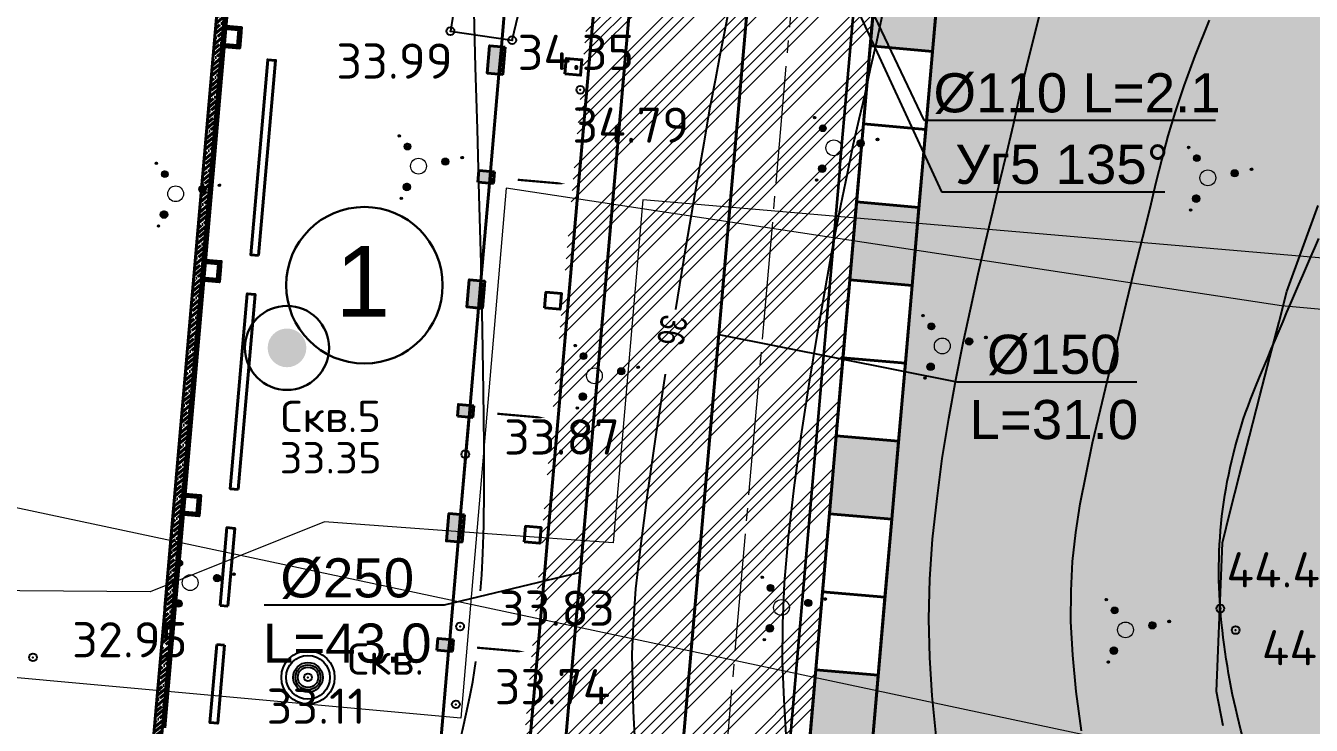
# Model space of a CAD drawing. Extents: x 8328 to 1441992, y -7354 to 642460.
# Drawn here: x 1441907.98 to 1441940.84, y 642261.74 to 642279.61 of the extents above; entities that cross this region are included whole.
import ezdxf
from ezdxf import colors
from ezdxf.entities.mleader import LeaderData, LeaderLine
from ezdxf.math import Vec2, Vec3

# ---------------------------------------------------------------- set-up
doc = ezdxf.new("R2010")
doc.units = 0
doc.header["$MEASUREMENT"] = 0
doc.header["$PDMODE"] = 32
doc.header["$PDSIZE"] = 0.2
doc.linetypes.add('CENTER', pattern=[20, 15, -1.7, 1.6, -1.7])
doc.linetypes.add('CONTI', pattern=[0])
for name, color, linetype, lineweight in [('01 - здание', 1, 'Continuous', 40), ('01-Контур', 1, 'Continuous', 40), ('02-Проезд', 5, 'Continuous', 35), ('10-Газон', 80, 'Continuous', 35), ('10-Подп.Стенка', 35, 'Continuous', 40), ('11-Штрих-тротуар', 40, 'Continuous', 15), ('19-вода', 5, 'Continuous', 40), ('19-дренаж', 6, 'Continuous', 40), ('19-канальяК1', 25, 'Continuous', 40), ('19-скважины', 7, 'Continuous', 30)]:
    doc.layers.add(name, color=color, linetype=linetype, lineweight=lineweight)
for name, color, linetype in [('GOR_BDEFAULT', 212, 'CONTI'), ('PI_OTD', 172, 'CONTI'), ('PI_OTDEFAULT', 172, 'CONTI'), ('PI_STDEFAULT', 6, 'CONTI'), ('Скв', 7, 'Continuous')]:
    doc.layers.add(name, color=color, linetype=linetype)
doc.styles.add('2_0-Ариел', font='arial.ttf', dxfattribs={"height": 2})
doc.styles.add('SHRFT', font='TXT', dxfattribs={"width": 0.9})
doc.styles.get("Standard").update_dxf_attribs({"font": 'txt.shx'})
doc.styles.add('ГП-ариель', font='arial.ttf')
doc.linetypes.add('Дренаж-Д', pattern='A,20,-4,["Д",Standard,S=2,R=0,X=-2,Y=-1],-2.3', length=26.3)
doc.linetypes.add('Каналья-К1', pattern='A,20,-4,["К1",Standard,S=2,R=0,X=-2,Y=-1],-2.3', length=26.3)
doc.linetypes.add('КЛ-6kB', pattern='A,8,-1,[131,ltypeshp.shx,S=0.75,R=90,X=0.75,Y=-0.75],0.25,[131,ltypeshp.shx,S=0.5625,R=90,X=1.57,Y=-0.56],-1,8,[131,ltypeshp.shx,S=0.5625,R=-90,X=-1.57,Y=0.56],0.25,[131,ltypeshp.shx,S=0.75,R=-90,X=-0.75,Y=0.75]', length=18.5)
doc.linetypes.add('Лоток', pattern='A,10,["V",Standard,S=1.5,R=90,X=0,Y=-0.75],0', length=10)
pattern_1 = [(45, (1411.03127, -1534.55234), (-0.134703842, 0.134703842), []), (45, (1411.16598, -1534.55234), (-0.134703842, 0.134703842), [0.238125, -0.047625, 0, -0.047625])]

# ---------------------------------------------------------------- blocks, each defined once
blk = doc.blocks.new('Прокуратура_v1')
at = {"layer": '01 - здание', "lineweight": -2, "ltscale": 100}
h = blk.add_hatch(dxfattribs=at)
h.set_pattern_fill('ANSI35', color=256, scale=0.03)
h.set_pattern_definition(pattern_1)
h.paths.add_polyline_path([(-0.19, -3.49), (-0.49, -3.49), (-0.49, -3.79), (-0.19, -3.79)])
h.paths.add_polyline_path([(-0.19, -4.59), (-0.49, -4.59), (-0.49, -9.49), (-0.19, -9.49)])
h.paths.add_polyline_path([(-0.19, -9.49), (-0.49, -9.49), (-0.49, -9.84), (-0.19, -9.84)])
h.paths.add_polyline_path([(-0.19, -12.34), (-0.49, -12.34), (-0.49, -12.64), (-0.19, -12.64)])
h.paths.add_polyline_path([(-0.19, -15.14), (-0.49, -15.14), (-0.49, -15.49), (-0.19, -15.49)])
h.paths.add_polyline_path([(-0.19, -15.49), (-0.49, -15.49), (-0.49, -15.84), (-0.19, -15.84)])
h.paths.add_polyline_path([(-0.19, -18.34), (-0.49, -18.34), (-0.49, -18.64), (-0.19, -18.64)])
h.paths.add_polyline_path([(-0.19, -21.14), (-0.49, -21.14), (-0.49, -21.49), (-0.19, -21.49)])
h.paths.add_polyline_path([(-0.19, -21.49), (-0.49, -21.49), (-0.49, -21.84), (-0.19, -21.84)])
h.paths.add_polyline_path([(-0.19, -24.34), (-0.49, -24.34), (-0.49, -24.64), (-0.19, -24.64)])
h.paths.add_polyline_path([(-0.19, -27.14), (-0.49, -27.14), (-0.49, -27.49), (-0.19, -27.49)])
h.paths.add_polyline_path([(-0.19, -27.49), (-0.49, -27.49), (-0.49, -27.84), (-0.19, -27.84)])
h.paths.add_polyline_path([(-0.19, -30.34), (-0.49, -30.34), (-0.49, -30.64), (-0.19, -30.64)])
h.paths.add_polyline_path([(-0.19, -33.14), (-0.49, -33.14), (-0.49, -33.49), (-0.19, -33.49)])
h.paths.add_polyline_path([(-0.19, -33.49), (-0.49, -33.49), (-0.49, -33.84), (-0.19, -33.84)])
h.paths.add_polyline_path([(-0.19, -36.34), (-0.49, -36.34), (-0.49, -36.64), (-0.19, -36.64)])
h.paths.add_polyline_path([(-0.19, -39.14), (-0.49, -39.14), (-0.49, -39.49), (-0.19, -39.49)])
h.paths.add_polyline_path([(-0.19, -39.49), (-0.49, -39.49), (-0.49, -39.69), (-0.19, -39.69)])
h = blk.add_hatch(dxfattribs=at)
h.set_pattern_fill('ANSI35', color=256, scale=0.03)
h.set_pattern_definition(pattern_1)
h.paths.add_polyline_path([(-7.31, -15.49), (-7.51, -15.49), (-7.51, -21.49), (-7.31, -21.49), (-7.31, -21.29)])
h.paths.add_polyline_path([(-7.31, -9.49), (-7.51, -9.49), (-7.51, -15.49), (-7.31, -15.49), (-7.31, -15.29)])
h.paths.add_polyline_path([(-7.11, -8.39), (-7.51, -8.39), (-7.51, -9.49), (-7.31, -9.49), (-7.31, -9.29), (-7.31, -8.59), (-7.11, -8.59)])
h.paths.add_polyline_path([(-6.21, -8.39), (-6.564, -8.39), (-6.501, -8.59), (-6.21, -8.59)])
h.paths.add_polyline_path([(-6.564, -8.39), (-7.11, -8.39), (-7.11, -8.59), (-6.501, -8.59)])
h.paths.add_polyline_path([(-4.225, -8.39), (-5.21, -8.39), (-5.21, -8.59), (-4.208, -8.59)])
h.paths.add_polyline_path([(-0.71, -8.39), (-4.225, -8.39), (-4.208, -8.59), (-0.71, -8.59)])
h.paths.add_polyline_path([(-0.49, -8.39), (-0.71, -8.39), (-0.71, -8.59), (-0.49, -8.59)])
h = blk.add_hatch(dxfattribs=at)
h.set_pattern_fill('ANSI37', color=256, scale=0.03)
h.set_pattern_definition([(45, (1452.38544, -901.835), (-0.067351921, 0.067351921), []), (135, (1452.38544, -901.835), (-0.067351921, -0.067351921), [])])
h.paths.add_polyline_path([(-0.09, -12.34), (-0.19, -12.34), (-0.19, -12.64), (-0.09, -12.64)])
h.paths.add_polyline_path([(-0.09, -15.14), (-0.19, -15.14), (-0.19, -15.49), (-0.09, -15.49)])
h.paths.add_polyline_path([(-0.09, -15.49), (-0.19, -15.49), (-0.19, -15.84), (-0.09, -15.84)])
h.paths.add_polyline_path([(-0.09, -18.34), (-0.19, -18.34), (-0.19, -18.64), (-0.09, -18.64)])
h.paths.add_polyline_path([(-0.09, -21.14), (-0.19, -21.14), (-0.19, -21.49), (-0.09, -21.49)])
h.paths.add_polyline_path([(-0.09, -21.49), (-0.19, -21.49), (-0.19, -21.84), (-0.09, -21.84)])
h.paths.add_polyline_path([(-0.09, -24.34), (-0.19, -24.34), (-0.19, -24.64), (-0.09, -24.64)])
h.paths.add_polyline_path([(-0.09, -27.14), (-0.19, -27.14), (-0.19, -27.49), (-0.09, -27.49)])
h.paths.add_polyline_path([(-0.09, -27.49), (-0.19, -27.49), (-0.19, -27.84), (-0.09, -27.84)])
h.paths.add_polyline_path([(-0.09, -30.34), (-0.19, -30.34), (-0.19, -30.64), (-0.09, -30.64)])
h.paths.add_polyline_path([(-0.09, -33.14), (-0.19, -33.14), (-0.19, -33.49), (-0.09, -33.49)])
h.paths.add_polyline_path([(-0.09, -33.49), (-0.19, -33.49), (-0.19, -33.84), (-0.09, -33.84)])
h.paths.add_polyline_path([(-0.09, -36.34), (-0.19, -36.34), (-0.19, -36.64), (-0.09, -36.64)])
h.paths.add_polyline_path([(-0.09, -39.14), (-0.19, -39.14), (-0.19, -39.49), (-0.09, -39.49)])
h = blk.add_hatch(dxfattribs=at)
h.set_pattern_fill('ANSI35', color=256, scale=0.03)
h.set_pattern_definition(pattern_1)
h.paths.add_polyline_path([(-7.31, -21.49), (-7.51, -21.49), (-7.51, -27.49), (-7.31, -27.49), (-7.31, -27.29)])
h = blk.add_hatch(dxfattribs=at)
h.set_pattern_fill('ANSI35', color=256, scale=0.03)
h.set_pattern_definition(pattern_1)
h.paths.add_polyline_path([(-7.31, -27.49), (-7.51, -27.49), (-7.51, -33.49), (-7.31, -33.49), (-7.31, -33.29)])
h = blk.add_hatch(dxfattribs=at)
h.set_pattern_fill('ANSI35', color=256, scale=0.03)
h.set_pattern_definition(pattern_1)
h.paths.add_polyline_path([(-7.11, -39.69), (-7.31, -39.69), (-7.31, -39.49), (-7.51, -39.49), (-7.51, -39.89), (-7.11, -39.89)])
h.paths.add_polyline_path([(-7.31, -33.69), (-7.31, -33.49), (-7.51, -33.49), (-7.51, -36.159), (-7.51, -39.49), (-7.31, -39.49), (-7.31, -39.29)])
h.paths.add_polyline_path([(-3.721, -39.69), (-4.71, -39.69), (-7.11, -39.69), (-7.11, -39.89), (-4.71, -39.89), (-4.71, -41.6), (-4.395, -41.6), (-4.395, -41.4), (-4.51, -41.4), (-4.51, -39.89), (-3.65, -39.89)])
h.paths.add_polyline_path([(-2.81, -39.89), (-2.519, -39.89), (-2.591, -39.69), (-3.721, -39.69), (-3.65, -39.89), (-3.01, -39.89), (-3.01, -41.4), (-3.465, -41.4), (-3.465, -41.6), (-2.435, -41.6), (-2.435, -41.4), (-2.81, -41.4)])
h.paths.add_polyline_path([(0.04, -39.69), (-0.19, -39.69), (-0.71, -39.69), (-0.71, -39.89), (-0.16, -39.89), (-0.16, -41.4), (-0.71, -41.4), (-0.71, -41.6), (-0.39, -41.6), (-0.39, -42.4), (-0.19, -42.4), (-0.19, -41.6), (0.04, -41.6)])
h.paths.add_polyline_path([(-0.71, -41.4), (-1.085, -41.4), (-1.085, -41.6), (-0.71, -41.6)])
h.paths.add_polyline_path([(-3.323, -40.948), (-2.838, -40.948), (-2.838, -40.648), (-3.323, -40.648)], flags=25)
at = {"layer": '01 - здание', "ltscale": 100}
for p, q in [((-7.51, -36.159), (-7.51, -8.39)), ((2.08, -39.89), (2.08, -9.09)), ((-7.247, -9.69), (-7.247, -39.227)), ((-0.49, -21.84), (-0.49, -21.14)), ((-0.49, -21.14), (-0.09, -21.14)), ((-0.09, -21.84), (-0.09, -21.14)), ((-0.49, -21.84), (-0.09, -21.84)), ((-0.49, -24.64), (-0.49, -24.34)), ((-0.49, -24.34), (-0.09, -24.34)), ((-0.49, -24.64), (-0.09, -24.64)), ((-0.49, -24.64), (-0.09, -24.64)), ((-0.09, -24.64), (-0.09, -24.34)), ((-0.49, -27.84), (-0.49, -27.14)), ((-0.49, -27.14), (-0.09, -27.14)), ((-0.09, -27.84), (-0.09, -27.14)), ((-0.49, -27.84), (-0.09, -27.84)), ((-0.49, -30.64), (-0.49, -30.34)), ((-0.49, -30.34), (-0.09, -30.34)), ((-0.09, -30.64), (-0.09, -30.34)), ((-0.49, -30.64), (-0.09, -30.64)), ((-0.49, -30.64), (-0.09, -30.64)), ((-0.49, -33.84), (-0.49, -33.14)), ((-0.49, -33.14), (-0.09, -33.14)), ((-0.09, -33.84), (-0.09, -33.14)), ((-7.51, -39.89), (-7.51, -33.49)), ((-0.49, -33.84), (-0.09, -33.84)), ((-0.49, -36.34), (-0.09, -36.34)), ((-0.09, -36.64), (-0.09, -36.34)), ((-0.49, -36.64), (-0.09, -36.64)), ((-0.49, -36.64), (-0.09, -36.64))]:
    blk.add_line(p, q, dxfattribs=at)
at = {"layer": '01 - здание', "lineweight": -2, "ltscale": 100}
for p, q in [((-7.31, -36.159), (-7.31, -8.59)), ((-0.19, -18.64), (-0.19, -21.14)), ((-0.19, -21.84), (-0.19, -21.14)), ((-0.19, -21.84), (-0.19, -24.34)), ((-0.19, -21.84), (-0.19, -24.34)), ((-0.19, -24.64), (-0.19, -24.34)), ((-0.19, -24.64), (-0.19, -27.14)), ((-0.19, -27.84), (-0.19, -27.14)), ((-0.19, -27.84), (-0.19, -30.34)), ((-0.19, -27.84), (-0.19, -30.34)), ((-0.19, -30.64), (-0.19, -30.34)), ((-0.19, -30.59), (-0.19, -33.14)), ((-0.19, -30.64), (-0.19, -33.14)), ((-0.19, -33.84), (-0.19, -33.14)), ((-7.31, -39.69), (-7.31, -33.69)), ((-0.19, -33.84), (-0.19, -36.34)), ((-0.19, -33.84), (-0.19, -36.34)), ((-6.11, -35.99), (-5.91, -35.99)), ((-0.49, -36.64), (-0.49, -36.34)), ((-0.19, -36.64), (-0.19, -36.34)), ((-0.19, -36.64), (-0.19, -39.14)), ((-6.11, -36.99), (-5.91, -36.99))]:
    blk.add_line(p, q, dxfattribs=at)
at = {"layer": '01 - здание', "ltscale": 100}
for points in [[(-7.31, -21.69), (-7.31, -21.29), (-6.91, -21.29), (-6.91, -21.69), (-7.31, -21.69)], [(-7.247, -21.227), (-6.847, -21.227), (-6.847, -21.627)], [(-7.247, -21.753), (-6.847, -21.753), (-6.847, -21.353)], [(1.49, -21.69), (1.49, -21.29), (1.89, -21.29), (1.89, -21.69), (1.49, -21.69)], [(-7.247, -27.227), (-6.847, -27.227), (-6.847, -27.627)], [(-7.31, -27.69), (-7.31, -27.29), (-6.91, -27.29), (-6.91, -27.69), (-7.31, -27.69)], [(-7.247, -27.753), (-6.847, -27.753), (-6.847, -27.353)], [(1.49, -27.69), (1.49, -27.29), (1.89, -27.29), (1.89, -27.69), (1.49, -27.69)], [(-7.31, -33.69), (-7.31, -33.29), (-6.91, -33.29), (-6.91, -33.69), (-7.31, -33.69)], [(-7.247, -33.227), (-6.847, -33.227), (-6.847, -33.627)], [(-7.247, -33.753), (-6.847, -33.753), (-6.847, -33.353)], [(1.49, -33.69), (1.49, -33.29), (1.89, -33.29), (1.89, -33.69), (1.49, -33.69)]]:
    blk.add_lwpolyline(points, dxfattribs=at)
for points in [[(-0.19, -21.84), (-0.49, -21.84), (-0.49, -21.14), (-0.19, -21.14)], [(-0.49, -24.64), (-0.19, -24.64), (-0.19, -24.34), (-0.49, -24.34)], [(-0.19, -27.84), (-0.49, -27.84), (-0.49, -27.14), (-0.19, -27.14)], [(-0.49, -30.64), (-0.19, -30.64), (-0.19, -30.34), (-0.49, -30.34)], [(-0.19, -33.84), (-0.49, -33.84), (-0.49, -33.14), (-0.19, -33.14)], [(-0.49, -36.64), (-0.19, -36.64), (-0.19, -36.34), (-0.49, -36.34)]]:
    blk.add_lwpolyline(points, close=True, dxfattribs=at)
at = {"layer": '01 - здание', "lineweight": -2, "ltscale": 100}
for points in [[(-5.91, -26.99), (-6.11, -26.99), (-6.11, -21.99), (-5.91, -21.99)], [(-5.91, -32.99), (-6.11, -32.99), (-6.11, -27.99), (-5.91, -27.99)]]:
    blk.add_lwpolyline(points, close=True, dxfattribs=at)
for points in [[(-6.11, -35.99), (-6.11, -33.99), (-5.91, -33.99), (-5.91, -35.99)], [(-5.91, -36.99), (-5.91, -38.99), (-6.11, -38.99), (-6.11, -36.99)]]:
    blk.add_lwpolyline(points, dxfattribs=at)
blk = doc.blocks.new('_None')
blk = doc.blocks.new('A$C1F28701B')
at = {"color": 7}
for radius in [0.68, 0.56, 0.38, 0.32, 0.26]:
    blk.add_circle((0, 0), radius, dxfattribs=at)
blk = doc.blocks.new('A$C53CB0419')
at = {"lineweight": 9}
for centre, radius in [((-0.491, 0.774), 0.03), ((-0.492, 0.779), 0.0248), ((-0.495, 0.784), 0.0194), ((-0.497, 0.789), 0.0145), ((-0.5, 0.794), 0.00807), ((-0.279, 0.5), 0.0852), ((-0.281, 0.51), 0.0751), ((-0.284, 0.518), 0.0662), ((-0.287, 0.527), 0.0572), ((-0.289, 0.536), 0.0483), ((-0.291, 0.545), 0.0387), ((-0.292, 0.555), 0.0288), ((-0.293, 0.562), 0.0218), ((-0.297, 0.57), 0.0134), ((0, 0), 0.202), ((0.686, 0.115), 0.0918), ((0.685, 0.124), 0.0829), ((0.681, 0.13), 0.0756), ((0.678, 0.138), 0.0669), ((0.675, 0.147), 0.058), ((0.673, 0.156), 0.0489), ((0.672, 0.165), 0.0401), ((0.671, 0.174), 0.0314), ((0.67, 0.181), 0.0246), ((0.667, 0.188), 0.0173), ((0.664, 0.193), 0.0107), ((1.116, 0.216), 0.0329), ((1.122, 0.22), 0.0269), ((1.126, 0.225), 0.0199), ((1.133, 0.229), 0.0139), ((1.135, 0.234), 0.00789), ((-0.298, -0.533), 0.0949), ((-0.297, -0.522), 0.0842), ((-0.295, -0.512), 0.0745), ((-0.297, -0.502), 0.0645), ((-0.296, -0.493), 0.0548), ((-0.295, -0.483), 0.0452), ((-0.294, -0.475), 0.0377), ((-0.293, -0.466), 0.0294), ((-0.295, -0.459), 0.0222), ((-0.299, -0.452), 0.0145), ((-0.439, -0.82), 0.0296), ((-0.444, -0.825), 0.0228), ((-0.448, -0.829), 0.0172), ((-0.452, -0.832), 0.0122), ((-0.456, -0.835), 0.00717)]:
    blk.add_circle(centre, radius, dxfattribs=at)

msp = doc.modelspace()

# ---------------------------------------------------------------- hatches: boundary and pattern name
at = {"layer": '10-Газон', "linetype": 'Continuous', "lineweight": 15}
h = msp.add_hatch(dxfattribs=at)
h.set_pattern_fill('GOST_GLASS', color=256, scale=0.1, style=0)
h.set_pattern_definition([(45, (0, 0), (0.84852813742, -1e-16), [0.5, -0.7]), (45, (0.21213, 0), (0.84852813742, -1e-16), [0.2, -1]), (45, (0, 0.21213), (0.84852813742, -1e-16), [0.2, -1])])
h.paths.add_polyline_path([(1441936.029, 642334.742), (1441926.385, 642224.162), (1441924.791, 642224.301), (1441924.958, 642226.214), (1441909.019, 642227.604), (1441909.131, 642228.899), (1441902.157, 642229.507), (1441899.233, 642227.702), (1441905.256, 642222.453), (1441912.693, 642216.35), (1441947.899, 642215.862), (1441947.42, 642256.418), (1441949.219, 642283.982), (1441952.246, 642307.83), (1441956.586, 642342.557), (1441956.921, 642350.939), (1441956.552, 642357.05), (1441953.469, 642359.561), (1441934.165, 642360.189), (1441934.288, 642372.408), (1441935.251, 642373.181), (1441935.304, 642377.314), (1441930.542, 642377.203), (1441914.858, 642378.578), (1441898.221, 642379.285), (1441891.893, 642355.245), (1441892.76, 642352.36), (1441892.081, 642348.153), (1441890.46, 642337.414), (1441894.119, 642339.903), (1441916.329, 642334.453), (1441916.382, 642335.05), (1441934.314, 642333.486), (1441934.435, 642334.881)])
h = msp.add_hatch(dxfattribs=at)
h.set_pattern_fill('CROSS', color=256, scale=2.5, style=0)
edge = h.paths.add_edge_path()
edge.add_arc((1441893.815, 642336.416), 3.5, 85.0154, 175.0154)
edge.add_line((1441890.328, 642336.72), (1441886.271, 642290.197))
edge.add_line((1441886.271, 642290.197), (1441888.089, 642288.031))
edge.add_line((1441888.089, 642288.031), (1441884.718, 642249.377))
edge.add_line((1441884.718, 642249.377), (1441883.793, 642238.777))
edge.add_line((1441883.793, 642238.777), (1441868.215, 642227.571))
edge.add_line((1441868.215, 642227.571), (1441887.098, 642236.383))
edge.add_line((1441887.098, 642236.383), (1441888.205, 642249.073))
edge.add_line((1441888.205, 642249.073), (1441891.75, 642289.719))
edge.add_line((1441891.75, 642289.719), (1441889.757, 642289.893))
edge.add_line((1441889.757, 642289.893), (1441893.815, 642336.416))
edge.add_line((1441893.815, 642336.416), (1441916.329, 642334.453))
edge.add_line((1441916.329, 642334.453), (1441894.119, 642339.903))
h = msp.add_hatch(dxfattribs=at)
h.set_pattern_fill('AR-CONC', color=256, scale=0.1, style=0)
h.set_pattern_definition([(50, (-17.4024, 15.6914), (0.7172601826, -0.06275213498), [0.075, -0.825]), (355, (-17.4024, 15.6914), (-0.1387513336, 0.7521921337), [0.06, -0.66]), (100.45144446, (-17.34266, 15.6862), (0.57850884673, 0.68943999097), [0.063740192, -0.701142112]), (46.1842, (-17.4024, 15.8914), (1.06724133067, -0.1655192808), [0.1125, -1.2375]), (96.63563549, (-17.3135, 15.8776), (0.9346619457, 0.9741186008), [0.095610342, -1.05171376]), (351.18416399, (-17.4024, 15.8914), (0.93466194505, 0.9741186003), [0.09, -0.990000001]), (21, (-17.3024, 15.8414), (0.59690705212, -0.40261889067), [0.075, -0.825]), (326, (-17.3024, 15.8414), (0.24331533192, 0.72515004505), [0.06, -0.66]), (71.45144474, (-17.2527, 15.80784), (0.84022237673, 0.3225311528), [0.06374019, -0.701142112]), (37.5, (-17.40243, 15.6914), (0.012159855317, 0.33289385383), [0, -0.652, 0, -0.67, 0, -0.6625]), (7.5, (-17.40243, 15.6914), (0.26306953744, 0.39441171188), [0, -0.382, 0, -0.637, 0, -0.2525]), (327.5, (-17.62543, 15.6914), (0.533822436172, -0.022554871734), [0, -0.25, 0, -0.78, 0, -1.035]), (317.5, (-17.72543, 15.6914), (0.58318616934, 0.10010498233), [0, -0.325, 0, -0.518, 0, -0.735])])
edge = h.paths.add_edge_path()
edge.add_arc((1441911.69, 642291.99), 5.011, 86.5355, 180.5694)
edge.add_line((1441906.679, 642291.94), (1441904.219, 642263.737))
edge.add_line((1441904.219, 642263.737), (1441902.474, 642266.51))
edge.add_line((1441902.474, 642266.51), (1441902.908, 642271.491))
edge.add_line((1441902.908, 642271.491), (1441901.912, 642271.577))
edge.add_line((1441901.912, 642271.577), (1441900.44, 642294.984))
edge.add_line((1441900.44, 642294.984), (1441901.138, 642297.938))
edge.add_line((1441901.138, 642297.938), (1441911.992, 642296.992))
at = {"layer": '10-Подп.Стенка'}
h = msp.add_hatch(color=256, dxfattribs=at)
h.dxf.hatch_style = 1
h.paths.add_polyline_path([(1441931.163, 642278.954), (1441929.569, 642279.093), (1441929.743, 642281.085), (1441931.337, 642280.946)])
h = msp.add_hatch(color=256, dxfattribs=at)
h.dxf.hatch_style = 1
h.paths.add_polyline_path([(1441930.642, 642272.976), (1441929.048, 642273.116), (1441929.222, 642275.108), (1441930.816, 642274.969)])
h = msp.add_hatch(color=256, dxfattribs=at)
h.dxf.hatch_style = 1
h.paths.add_polyline_path([(1441930.121, 642266.999), (1441928.527, 642267.138), (1441928.701, 642269.131), (1441930.295, 642268.992)])
h = msp.add_hatch(color=256, dxfattribs=at)
h.dxf.hatch_style = 1
h.paths.add_polyline_path([(1441929.599, 642261.022), (1441928.006, 642261.161), (1441928.179, 642263.153), (1441929.773, 642263.014)])
at = {"layer": '11-Штрих-тротуар', "linetype": 'Continuous', "lineweight": 15}
h = msp.add_hatch(dxfattribs=at)
h.set_pattern_fill('ANSI34', color=41, scale=1.5, angle=-6.5e-14, style=0)
edge = h.paths.add_edge_path()
edge.add_arc((1441894.001, 642234.737), 5, -2.6747, 63.0719, ccw=False)
edge.add_arc((1441894.177, 642235.839), 5, 265.0154, 344.5121, ccw=False)
edge.add_arc((1441890.249, 642219.696), 11.695, 42.4224, 72.6202, ccw=False)
edge.add_arc((1441894.177, 642235.839), 9.5, 299.6898, 338.1196)
edge.add_arc((1441907.632, 642230.435), 5, 87.1274, 158.1196, ccw=False)
edge.add_arc((1441907.733, 642232.432), 3, -4.9846, 87.1274, ccw=False)
edge.add_line((1441910.721, 642232.172), (1441910.452, 642229.085))
edge.add_line((1441910.452, 642229.085), (1441925.097, 642227.808))
edge.add_line((1441925.097, 642227.808), (1441932.065, 642307.709))
edge.add_line((1441932.065, 642307.709), (1441928.778, 642307.996))
edge.add_line((1441928.778, 642307.996), (1441917.588, 642309.75))
edge.add_line((1441917.588, 642309.75), (1441908.622, 642310.532))
edge.add_line((1441908.622, 642310.532), (1441911.943, 642306.026))
edge.add_line((1441911.943, 642306.026), (1441921.606, 642305.183))
edge.add_arc((1441921.085, 642299.206), 6, -4.9846, 85.0154, ccw=False)
edge.add_line((1441927.062, 642298.685), (1441926.568, 642293.016))
edge.add_arc((1441923.579, 642293.277), 3, 265.0154, 355.0154, ccw=False)
edge.add_line((1441923.319, 642290.288), (1441923.249, 642290.294))
edge.add_line((1441923.249, 642290.294), (1441920.677, 642260.806))
edge.add_line((1441920.677, 642260.806), (1441920.747, 642260.8))
edge.add_arc((1441920.486, 642257.812), 3, -4.9846, 85.0154, ccw=False)
edge.add_line((1441923.475, 642257.551), (1441922.502, 642246.403))
edge.add_arc((1441916.525, 642246.925), 6, 265.0154, 355.0154, ccw=False)
edge.add_line((1441916.004, 642240.947), (1441900.363, 642242.312))
edge.add_arc((1441900.885, 642248.289), 6, 175.0154, 265.0154, ccw=False)
edge.add_line((1441894.907, 642248.81), (1441898.946, 642295.114))
edge.add_line((1441898.946, 642295.114), (1441894.762, 642295.479))
edge.add_line((1441894.762, 642295.479), (1441890.723, 642249.175))
edge.add_arc((1441900.885, 642248.289), 10.2, 175.0154, 243.072)
h = msp.add_hatch(dxfattribs=at)
h.set_pattern_fill('AR-B88', color=13, scale=0.075, angle=175, style=0)
edge = h.paths.add_edge_path()
edge.add_line((1441921.606, 642305.183), (1441913.039, 642305.931))
edge.add_arc((1441910.972, 642294.034), 12.074, 80.143, 174.8692)
edge.add_line((1441898.946, 642295.114), (1441895.251, 642252.755))
edge.add_line((1441895.251, 642252.755), (1441896.746, 642252.625))
edge.add_line((1441896.746, 642252.625), (1441900.44, 642294.984))
edge.add_arc((1441910.9, 642294.072), 10.5, 158.3924, 175.0151, ccw=False)
edge.add_line((1441901.138, 642297.938), (1441912.873, 642296.891))
edge.add_line((1441912.873, 642296.891), (1441913.526, 642304.382))
edge.add_line((1441913.526, 642304.382), (1441921.476, 642303.689))
edge.add_arc((1441921.085, 642299.206), 4.5, -4.9846, 85.0154, ccw=False)
edge.add_line((1441925.568, 642298.815), (1441924.848, 642290.558))
edge.add_arc((1441923.579, 642293.277), 3, 295.0154, 355.0154)
edge.add_line((1441926.568, 642293.016), (1441927.062, 642298.685))
edge.add_arc((1441921.085, 642299.206), 6, 355.0154, 445.0154)
h = msp.add_hatch(dxfattribs=at)
h.set_pattern_fill('AR-HBONE', color=40, scale=0.1, style=0)
h.set_pattern_definition([(45, (2.4598, 28.20294), (0, 0.56568542495), [1.2, -0.4]), (135, (2.74263, 28.48578), (0, 0.56568542495), [1.2, -0.4])])
edge = h.paths.add_edge_path()
edge.add_line((1441906.471, 642289.549), (1441907.487, 642289.461))
edge.add_line((1441907.487, 642289.461), (1441907.675, 642291.853))
edge.add_line((1441907.675, 642291.853), (1441907.808, 642293.147))
edge.add_line((1441907.808, 642293.147), (1441907.819, 642293.146))
edge.add_line((1441907.819, 642293.146), (1441908.023, 642293.748))
edge.add_line((1441908.023, 642293.748), (1441908.32, 642294.356))
edge.add_line((1441908.32, 642294.356), (1441908.66, 642294.855))
edge.add_line((1441908.66, 642294.855), (1441909.08, 642295.331))
edge.add_line((1441909.08, 642295.331), (1441909.692, 642295.913))
edge.add_line((1441909.692, 642295.913), (1441910.383, 642296.333))
edge.add_line((1441910.383, 642296.333), (1441911.167, 642296.661))
edge.add_line((1441911.167, 642296.661), (1441911.771, 642296.834))
edge.add_line((1441911.771, 642296.834), (1441912.307, 642296.939))
edge.add_line((1441912.307, 642296.939), (1441912.87, 642296.929))
edge.add_line((1441912.87, 642296.929), (1441912.257, 642296.968))
edge.add_arc((1441911.69, 642291.99), 5.011, 83.4953, 180.5694)
edge.add_line((1441906.679, 642291.94), (1441906.471, 642289.549))
h.paths.add_polyline_path([(1441903.064, 642263.838), (1441902.977, 642262.842), (1441905.149, 642262.653), (1441907.383, 642288.265), (1441906.366, 642288.354), (1441904.219, 642263.737)])
edge = h.paths.add_edge_path()
edge.add_line((1441900.791, 642258.726), (1441899.795, 642258.813))
edge.add_line((1441899.795, 642258.813), (1441899.236, 642252.407))
edge.add_line((1441899.236, 642252.407), (1441900.592, 642252.289))
edge.add_arc((1441905.366, 642253.744), 4.991, 175.639, 196.95, ccw=False)
edge.add_line((1441900.39, 642254.124), (1441900.791, 642258.726))
h.paths.add_polyline_path([(1441899.899, 642260.009), (1441900.895, 642259.922), (1441901.164, 642263), (1441901.682, 642262.955), (1441901.769, 642263.951), (1441900.254, 642264.083)])
at = {"layer": '19-скважины', "extrusion": (0, 0, -1)}
msp.add_hatch(color=256, dxfattribs=at).paths.add_polyline_path([(-1441915.158, 642271.378, -1), (-1441914.169, 642271.378, -1)])

# ---------------------------------------------------------------- linework, layer by layer
at = {"color": 7, "linetype": 'Continuous', "elevation": 33.93}
msp.add_lwpolyline([(1441919.17, 642281.52), (1441918.84, 642279.47), (1441920.42, 642279.24), (1441920.92, 642281.34), (1441919.17, 642281.52)], dxfattribs=at)
at = {"color": 1, "linetype": 'КЛ-6kB', "lineweight": 15, "ltscale": 0.75}
for points in [[(1441976.55, 642269.324), (1441960.002, 642270.645), (1441940.084, 642272.456), (1441920.269, 642275.463), (1441919.105, 642261.913), (1441876.661, 642265.775), (1441873.292, 642235.208), (1441872.779, 642225.219), (1441869.788, 642225.459), (1441864.506, 642225.89)], [(1441976.593, 642269.823), (1441955.24, 642272.459), (1441923.756, 642275.163), (1441923.003, 642266.396), (1441919.911, 642266.621), (1441916.42, 642266.875), (1441915.623, 642266.933), (1441915.623, 642266.933), (1441915.623, 642266.933), (1441911.169, 642265.143), (1441901.169, 642265.218), (1441884.958, 642266.556), (1441885.203, 642234.229), (1441886.025, 642223.537), (1441886.934, 642217.055), (1441883.313, 642209.672), (1441882.943, 642194.405), (1441886.767, 642182.342), (1441890.486, 642177.514), (1441894.285, 642175.448), (1441902.55, 642175.263), (1441909.242, 642182.699)]]:
    msp.add_lwpolyline(points, dxfattribs=at)
at = {"color": 8, "linetype": 'Continuous', "lineweight": 9}
msp.add_lwpolyline([(1441976.528, 642252.671), (1441870.438, 642275.217)], dxfattribs=at)
at = {"color": 7, "linetype": 'Continuous'}
msp.add_lwpolyline([(1441941.137, 642253.472, 0.100047), (1441939.954, 642258.98, -0.08335), (1441938.52, 642264.72, -0.11885), (1441939.425, 642270.396, -0.004171), (1441941.036, 642274.173, 0.143556)], format="xyb", dxfattribs=at)
at = {"layer": '01-Контур', "lineweight": -2}
for points in [[(1441920.562, 642275.673, 0.0563, 0.0563, 0), (1441921.216, 642275.616, 0.188, 0, 0), (1441921.776, 642275.567, 0, 0, 0)], [(1441920.041, 642269.695, 0.0563, 0.0563, 0), (1441920.694, 642269.638, 0.188, 0, 0), (1441921.255, 642269.589, 0, 0, 0)], [(1441919.519, 642263.718, 0.0563, 0.0563, 0), (1441920.173, 642263.661, 0.188, 0, 0), (1441920.733, 642263.612, 0, 0, 0)]]:
    msp.add_lwpolyline(points, format="xyseb", dxfattribs=at)
at = {"layer": '01-Контур', "linetype": 'Continuous', "lineweight": 30}
msp.add_circle((1441916.642, 642272.979), 2, dxfattribs=at)
at = {"layer": '02-Проезд', "color": 82, "linetype": 'Лоток', "ltscale": 0.5}
for q in [(1441931.465, 642306.582), (1441924.642, 642228.35)]:
    msp.add_line((1441928.795, 642275.968), q, dxfattribs=at)
at = {"layer": '02-Проезд', "linetype": 'CENTER', "lineweight": 15, "ltscale": 0.2}
msp.add_line((1441929.154, 642298.502), (1441924.595, 642246.221), dxfattribs=at)
at = {"layer": '10-Подп.Стенка'}
for p, q in [((1441936.029, 642334.742), (1441926.385, 642224.162)), ((1441934.175, 642331.892), (1441925.097, 642227.808))]:
    msp.add_line(p, q, dxfattribs=at)
for points in [[(1441929.569, 642279.093), (1441929.743, 642281.085), (1441931.337, 642280.946), (1441931.163, 642278.954)], [(1441929.396, 642277.1), (1441929.569, 642279.093), (1441931.163, 642278.954), (1441930.99, 642276.961)], [(1441929.222, 642275.108), (1441929.396, 642277.1), (1441930.99, 642276.961), (1441930.816, 642274.969)], [(1441929.048, 642273.116), (1441929.222, 642275.108), (1441930.816, 642274.969), (1441930.642, 642272.976)], [(1441928.874, 642271.123), (1441929.048, 642273.116), (1441930.642, 642272.976), (1441930.468, 642270.984)], [(1441928.701, 642269.131), (1441928.874, 642271.123), (1441930.468, 642270.984), (1441930.295, 642268.992)], [(1441928.527, 642267.138), (1441928.701, 642269.131), (1441930.295, 642268.992), (1441930.121, 642266.999)], [(1441928.353, 642265.146), (1441928.527, 642267.138), (1441930.121, 642266.999), (1441929.947, 642265.007)], [(1441928.179, 642263.153), (1441928.353, 642265.146), (1441929.947, 642265.007), (1441929.773, 642263.014)], [(1441928.006, 642261.161), (1441928.179, 642263.153), (1441929.773, 642263.014), (1441929.599, 642261.022)]]:
    msp.add_lwpolyline(points, close=True, dxfattribs=at)
at = {"layer": '19-дренаж', "linetype": 'Дренаж-Д', "ltscale": 0.4}
msp.add_line((1441920.327, 642244.636), (1441923.933, 642285.979), dxfattribs=at)
at = {"layer": '19-канальяК1', "linetype": 'Каналья-К1', "ltscale": 0.5}
msp.add_line((1441924.348, 642256.279), (1441926.962, 642286.165), dxfattribs=at)
at = {"layer": '19-скважины', "extrusion": (0, 0, -1)}
msp.add_circle((-1441914.663, 642271.378), 1.074, dxfattribs=at)
at = {"layer": 'GOR_BDEFAULT', "color": 212}
for points in [[(1441919.613, 642265.169, 3.15), (1441919.647, 642265.579, 3.15), (1441919.668, 642266.12, 3.15), (1441919.697, 642266.84, 3.15), (1441919.703, 642267.75, 3.15), (1441919.705, 642268.89, 3.15), (1441919.684, 642270.27, 3.15), (1441919.659, 642271.85, 3.15), (1441919.623, 642273.54, 3.15), (1441919.576, 642275.269, 3.15), (1441919.53, 642276.969, 3.15), (1441919.485, 642278.548, 3.15), (1441919.443, 642279.958, 3.15), (1441919.415, 642281.127, 3.15), (1441919.38, 642282.087, 3.15)], [(1441925.326, 642276.619, 5.15), (1441925.482, 642277.531, 5.15), (1441925.62, 642278.263, 5.15), (1441925.731, 642278.865, 5.15), (1441925.833, 642279.377, 5.15), (1441925.935, 642279.859, 5.15)], [(1441927.681, 642256.983, 7.15), (1441927.594, 642258.702, 7.15), (1441927.512, 642260.131, 7.15), (1441927.433, 642261.34, 7.15), (1441927.367, 642262.389, 7.15), (1441927.332, 642263.368, 7.15), (1441927.337, 642264.338, 7.15), (1441927.381, 642265.379, 7.15), (1441927.483, 642266.541, 7.15), (1441927.623, 642267.803, 7.15), (1441927.802, 642269.126, 7.15), (1441928.012, 642270.45, 7.15), (1441928.222, 642271.743, 7.15), (1441928.433, 642272.967, 7.15), (1441928.636, 642274.06, 7.15), (1441928.821, 642275.013, 7.15), (1441928.988, 642275.836, 7.15), (1441929.137, 642276.558, 7.15), (1441929.287, 642277.22, 7.15), (1441929.437, 642277.863, 7.15), (1441929.577, 642278.515, 7.15), (1441929.736, 642279.208, 7.15), (1441929.904, 642279.97, 7.15)], [(1441931.252, 642261.469, 9.15), (1441931.156, 642262.488, 9.15), (1441931.091, 642263.467, 9.15), (1441931.065, 642264.456, 9.15), (1441931.09, 642265.467, 9.15), (1441931.164, 642266.488, 9.15), (1441931.278, 642267.53, 9.15), (1441931.412, 642268.552, 9.15), (1441931.576, 642269.575, 9.15), (1441931.761, 642270.558, 9.15), (1441931.946, 642271.511, 9.15), (1441932.142, 642272.404, 9.15), (1441932.329, 642273.267, 9.15), (1441932.516, 642274.08, 9.15), (1441932.704, 642274.863, 9.15), (1441932.882, 642275.626, 9.15), (1441933.061, 642276.359, 9.15), (1441933.229, 642277.082, 9.15), (1441933.388, 642277.794, 9.15), (1441933.557, 642278.507, 9.15), (1441933.736, 642279.23, 9.15), (1441933.925, 642279.973, 9.15)], [(1441934.97, 642261.597, 11.15), (1441934.835, 642262.595, 11.15), (1441934.75, 642263.524, 11.15), (1441934.697, 642264.383, 11.15), (1441934.705, 642265.173, 11.15), (1441934.743, 642265.924, 11.15), (1441934.822, 642266.665, 11.15), (1441934.94, 642267.397, 11.15), (1441935.089, 642268.149, 11.15), (1441935.256, 642268.952, 11.15), (1441935.453, 642269.805, 11.15), (1441935.669, 642270.699, 11.15), (1441935.895, 642271.602, 11.15), (1441936.111, 642272.506, 11.15), (1441936.327, 642273.379, 11.15), (1441936.535, 642274.203, 11.15), (1441936.723, 642274.946, 11.15), (1441936.883, 642275.608, 11.15), (1441937.033, 642276.211, 11.15), (1441937.184, 642276.793, 11.15), (1441937.375, 642277.406, 11.15), (1441937.595, 642278.07, 11.15), (1441937.873, 642278.844, 11.15), (1441938.239, 642279.75, 11.15)], [(1441924.602, 642272.357, 5.15), (1441924.857, 642273.931, 5.15), (1441925.105, 642275.375, 5.15), (1441925.326, 642276.619, 5.15)], [(1441938.589, 642261.723, 13.15), (1441938.425, 642262.601, 13.15), (1441938.576, 642266.393, 13.15), (1441938.774, 642267.197, 13.15), (1441939.009, 642268.13, 13.15), (1441939.264, 642269.124, 13.15), (1441939.528, 642270.149, 13.15), (1441939.783, 642271.143, 13.15), (1441940.019, 642272.046, 13.15), (1441940.217, 642272.82, 13.15), (1441941.023, 642275.012, 13.15)], [(1441923.706, 642266.312, 5.15), (1441923.875, 642267.625, 5.15), (1441924.092, 642269.109, 5.15), (1441924.338, 642270.703, 5.15)], [(1441921.826, 642240.56, 5.15), (1441922.109, 642242.255, 5.15), (1441922.402, 642244.029, 5.15), (1441922.693, 642245.864, 5.15), (1441922.964, 642247.729, 5.15), (1441923.195, 642249.592, 5.15), (1441923.377, 642251.425, 5.15), (1441923.499, 642253.197, 5.15), (1441923.583, 642254.889, 5.15), (1441923.618, 642256.48, 5.15), (1441923.636, 642257.93, 5.15), (1441923.626, 642259.24, 5.15), (1441923.598, 642260.36, 5.15), (1441923.564, 642261.299, 5.15), (1441923.521, 642262.099, 5.15), (1441923.5, 642262.829, 5.15), (1441923.489, 642263.549, 5.15), (1441923.517, 642264.319, 5.15), (1441923.583, 642265.22, 5.15), (1441923.706, 642266.312, 5.15)], [(1441917.592, 642256.236, 3.15), (1441918.087, 642257.814, 3.15), (1441918.467, 642259.1, 3.15), (1441918.771, 642260.135, 3.15), (1441918.988, 642260.958, 3.15), (1441919.148, 642261.601, 3.15), (1441919.261, 642262.103, 3.15), (1441919.344, 642262.504, 3.15), (1441919.409, 642262.845, 3.15), (1441919.455, 642263.136, 3.15), (1441919.491, 642263.366, 3.15)]]:
    msp.add_polyline3d(points, dxfattribs=at)
at = {"layer": 'PI_STDEFAULT', "color": 7}
for p in [(1441918.84, 642279.47, 33.99), (1441920.42, 642279.24, 34.35), (1441922.16, 642277.97, 34.79), (1441919.22, 642268.66, 33.87), (1441938.52, 642264.72, 44.43), (1441919.087, 642264.26, 2.98), (1441938.911, 642264.168, 13.56), (1441908.17, 642263.47, 32.95), (1441915.2, 642262.96, 33.11), (1441918.98, 642262.27, 33.74)]:
    msp.add_point(p, dxfattribs=at)

# ---------------------------------------------------------------- block references
at = {"color": 7, "linetype": 'Continuous'}
for p in [(1441928.639, 642276.488), (1441918.024, 642276.021), (1441938.199, 642275.724), (1441911.818, 642275.316), (1441931.412, 642271.428), (1441922.521, 642270.664), (1441912.189, 642265.378), (1441927.301, 642264.744), (1441936.096, 642264.172)]:
    msp.add_blockref('A$C53CB0419', p, dxfattribs=at)
at = {"layer": '01-Контур', "rotation": 355.0154292557599}
msp.add_blockref('Прокуратура_v1', (1441922.168, 642300.115), dxfattribs=at)
at = {"layer": 'Скв', "color": 7, "linetype": 'Continuous'}
msp.add_blockref('A$C1F28701B', (1441915.2, 642262.96, 33.11), dxfattribs=at)

# ---------------------------------------------------------------- texts
at = {"layer": '01-Контур', "style": 'ГП-ариель'}
msp.add_text('1', height=1.8, dxfattribs=at).set_placement((1441915.904, 642272.178))
at = {"layer": '19-скважины'}
for s, p in [('Скв.5', (1441914.502, 642269.227)), ('33.35', (1441914.474, 642268.17))]:
    msp.add_text(s, height=0.8, dxfattribs=at).set_placement(p)
at = {"layer": 'GOR_BDEFAULT', "color": 212, "style": 'SHRFT', "width": 0.75}
msp.add_text('36', height=0.675, rotation=260.8388, dxfattribs=at).set_placement((1441924.241, 642272.253, 5.15))
at = {"layer": 'PI_OTD', "color": 7}
for s, p in [('34.35', (1441920.556, 642278.478)), ('33.99', (1441915.924, 642278.256)), ('34.79', (1441921.957, 642276.619)), ('33.87', (1441920.21, 642268.65)), ('44.43', (1441938.674, 642265.258)), ('33.83', (1441920.077, 642264.276)), ('32.95', (1441909.17, 642263.47)), ('44.41', (1441939.579, 642263.267)), ('33.74', (1441919.97, 642262.27))]:
    msp.add_text(s, height=0.9, dxfattribs=at).set_placement(p)
at = {"layer": 'PI_OTDEFAULT', "color": 7}
msp.add_text('33.11', height=0.9, dxfattribs=at).set_placement((1441914.142, 642261.773))
at = {"layer": 'Скв', "color": 7}
msp.add_text('Скв.', height=0.8, dxfattribs=at).set_placement((1441916.207, 642263.028))

# ---------------------------------------------------------------- leaders
at = {"layer": '19-вода', "lineweight": 30}
ml = msp.add_multileader_mtext('Standard', dxfattribs=at)
ml.set_content('%%C110 L=2.1', color=256, style='2_0-Ариел')
ml.set_leader_properties()
ml.set_arrow_properties(name='NONE')
ml.build(insert=Vec2(0, 0))
ml.multileader.update_dxf_attribs({"text_left_attachment_type": 6, "text_right_attachment_type": 6, "dogleg_length": 0.36, "arrow_head_size": 0.09})
ctx = ml.context
ctx.base_point, ctx.char_height, ctx.arrow_head_size, ctx.landing_gap_size, ctx.plane_origin = Vec3(1441931.299, 642277.195), 1, 0.09, 0.045, Vec3(1441950.211, 642283.729)
ctx.left_attachment, ctx.right_attachment, ctx.text_align_type = 6, 6, 1
notes = []
notes.append((ctx, [(1, (1, 1, 0), (1441930.939, 642277.195), (1, 0), 0.36, [(0, [(1441924.937, 642289.865)], 0, [])])]))
ctx.mtext.insert, ctx.mtext.alignment, ctx.mtext.flow_direction = Vec3(1441934.858, 642278.395), 2, 5
ml = msp.add_multileader_mtext('Standard', dxfattribs=at)
ml.set_content('Уг5 135%%D', color=256, style='2_0-Ариел')
ml.set_leader_properties()
ml.set_arrow_properties(name='NONE')
ml.build(insert=Vec2(0, 0))
ml.multileader.update_dxf_attribs({"text_left_attachment_type": 6, "text_right_attachment_type": 6, "dogleg_length": 0.36, "arrow_head_size": 0.09})
ctx = ml.context
ctx.base_point, ctx.char_height, ctx.arrow_head_size, ctx.landing_gap_size, ctx.plane_origin = Vec3(1441931.75, 642275.369, 7.15), 1, 0.09, 0.045, Vec3(1441950.385, 642291.67, 7.15)
ctx.left_attachment, ctx.right_attachment, ctx.text_align_type = 6, 6, 1
notes.append((ctx, [(1, (1, 1, 0), (1441931.39, 642275.369, 7.15), (1, 0), 0.36, [(0, [(1441925.21, 642288.788, 7.15)], 0, [])])]))
ctx.mtext.insert, ctx.mtext.alignment, ctx.mtext.flow_direction = Vec3(1441934.471, 642276.569, 7.15), 2, 5
at = {"layer": '19-дренаж', "lineweight": 30}
ml = msp.add_multileader_mtext('Standard', dxfattribs=at)
ml.set_content('%%C250\\PL=43.0', color=256, style='2_0-Ариел')
ml.set_leader_properties()
ml.set_arrow_properties(name='NONE')
ml.build(insert=Vec2(0, 0))
ml.multileader.update_dxf_attribs({"text_left_attachment_type": 6, "text_right_attachment_type": 6, "dogleg_length": 0.36, "arrow_head_size": 0.09})
ctx = ml.context
ctx.base_point, ctx.char_height, ctx.arrow_head_size, ctx.landing_gap_size, ctx.plane_origin = Vec3(1441914.086, 642264.802), 1, 0.09, 0.045, Vec3(1441914.589, 642273.4)
ctx.left_attachment, ctx.right_attachment, ctx.text_align_type = 6, 6, 1
notes.append((ctx, [(0, (1, 1, 0), (1441918.679, 642264.802), (-1, 0), 0.36, [(0, [(1441922.159, 642265.64)], 0, [])])]))
ctx.mtext.insert, ctx.mtext.alignment, ctx.mtext.flow_direction = Vec3(1441916.203, 642266.002), 2, 5
at = {"layer": '19-канальяК1', "lineweight": 30}
ml = msp.add_multileader_mtext('Standard', dxfattribs=at)
ml.set_content('%%C150\\PL=31.0', color=256, style='2_0-Ариел')
ml.set_leader_properties()
ml.set_arrow_properties(name='NONE')
ml.build(insert=Vec2(0, 0))
ml.multileader.update_dxf_attribs({"text_left_attachment_type": 6, "text_right_attachment_type": 6, "dogleg_length": 0.36, "arrow_head_size": 0.09})
ctx = ml.context
ctx.base_point, ctx.char_height, ctx.arrow_head_size, ctx.landing_gap_size, ctx.plane_origin = Vec3(1441932.148, 642270.514), 1, 0.09, 0.045, Vec3(1441934.075, 642292.263)
ctx.left_attachment, ctx.right_attachment, ctx.text_align_type = 6, 6, 1
notes.append((ctx, [(1, (1, 1, 0), (1441931.788, 642270.514), (1, 0), 0.36, [(0, [(1441925.698, 642271.72)], 0, [])])]))
ctx.mtext.insert, ctx.mtext.alignment, ctx.mtext.flow_direction = Vec3(1441934.264, 642271.714), 2, 5
for ctx, leaders in notes:
    for number, flags, end, landing, length, lines in leaders:
        leader = LeaderData()
        leader.index, (leader.has_last_leader_line, leader.has_dogleg_vector, leader.attachment_direction) = number, flags
        leader.last_leader_point, leader.dogleg_vector, leader.dogleg_length = Vec3(end), Vec3(landing), length
        for number, points, colour, breaks in lines:
            line = LeaderLine()
            line.index, line.vertices, line.color, line.breaks = number, Vec3.list(points), colors.encode_raw_color(colour), breaks
            leader.lines.append(line)
        ctx.leaders.append(leader)

doc.saveas('drawing.dxf')
